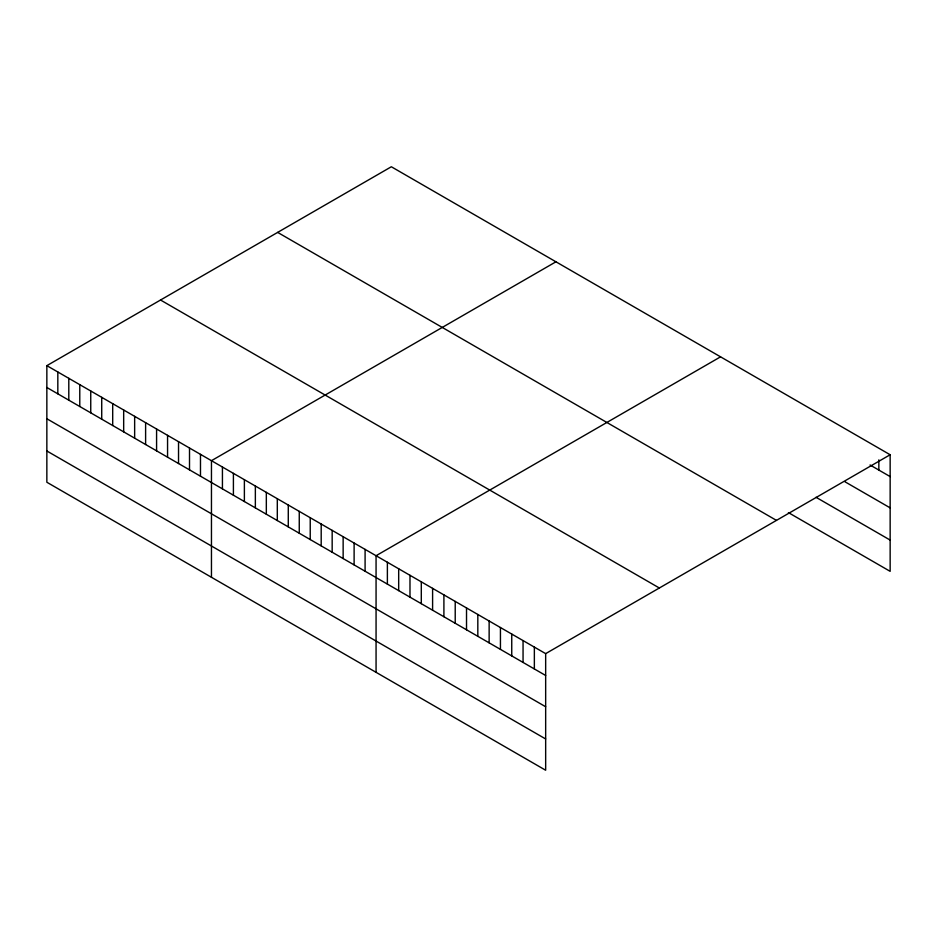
<?xml version="1.0" encoding="UTF-8"?>
<svg xmlns="http://www.w3.org/2000/svg" width="937" height="937" viewBox="0 0 937 937"><rect width="100%" height="100%" fill="white"/><g stroke="black" fill="none" stroke-linecap="round" stroke-linejoin="round"><path stroke-width="1.41" d="M46.85 365.653L545.662 653.639L545.662 770.237L46.85 482.25L46.85 365.653L391.338 166.763L890.15 454.75L890.15 571.347L788.392 512.598M555.946 261.798L211.457 460.688L211.457 577.286M720.553 356.833L376.065 555.723L376.065 672.321M545.662 653.639L890.15 454.75M870.051 464.986L890.15 476.593M844.928 481.747L890.15 507.866M816.033 497.289L890.15 540.075M277.657 232.399L776.468 520.386M160.532 300.016L659.343 588.003M46.85 387.496L545.662 675.483M46.85 418.757L545.662 706.744M46.85 450.978L545.662 738.965M878.847 459.868L878.847 470.069M534.359 647.104L534.359 668.948M523.057 640.58L523.057 662.424M511.743 634.056L511.743 655.9M500.44 627.521L500.44 649.364M489.137 620.997L489.137 642.841M477.823 614.473L477.823 636.317M466.521 607.937L466.521 629.781M455.218 601.413L455.218 623.257M443.904 594.89L443.904 616.733M432.601 588.354L432.601 610.198M421.299 581.83L421.299 603.674M409.984 575.306L409.984 597.15M398.682 568.771L398.682 590.615M387.379 562.247L387.379 584.091M365.09 549.387L365.09 571.23M354.116 543.05L354.116 564.894M343.141 536.714L343.141 558.557M332.166 530.377L332.166 552.221M321.192 524.041L321.192 545.884M310.229 517.704L310.229 539.548M299.254 511.368L299.254 533.212M288.28 505.031L288.28 526.875M277.305 498.695L277.305 520.539M266.331 492.358L266.331 514.202M255.356 486.034L255.356 507.866M244.381 479.697L244.381 501.529M233.407 473.361L233.407 495.204M222.432 467.024L222.432 488.868M200.483 454.351L200.483 476.195M189.508 448.015L189.508 469.859M178.534 441.678L178.534 463.522M167.559 435.342L167.559 457.186M156.584 429.005L156.584 450.849M145.61 422.669L145.61 444.513M134.647 416.333L134.647 438.176M123.672 409.996L123.672 431.84M112.698 403.66L112.698 425.503M101.723 397.323L101.723 419.167M90.748 390.987L90.748 412.83M79.774 384.662L79.774 406.494M68.799 378.325L68.799 400.158M57.825 371.989L57.825 393.833"/></g></svg>
